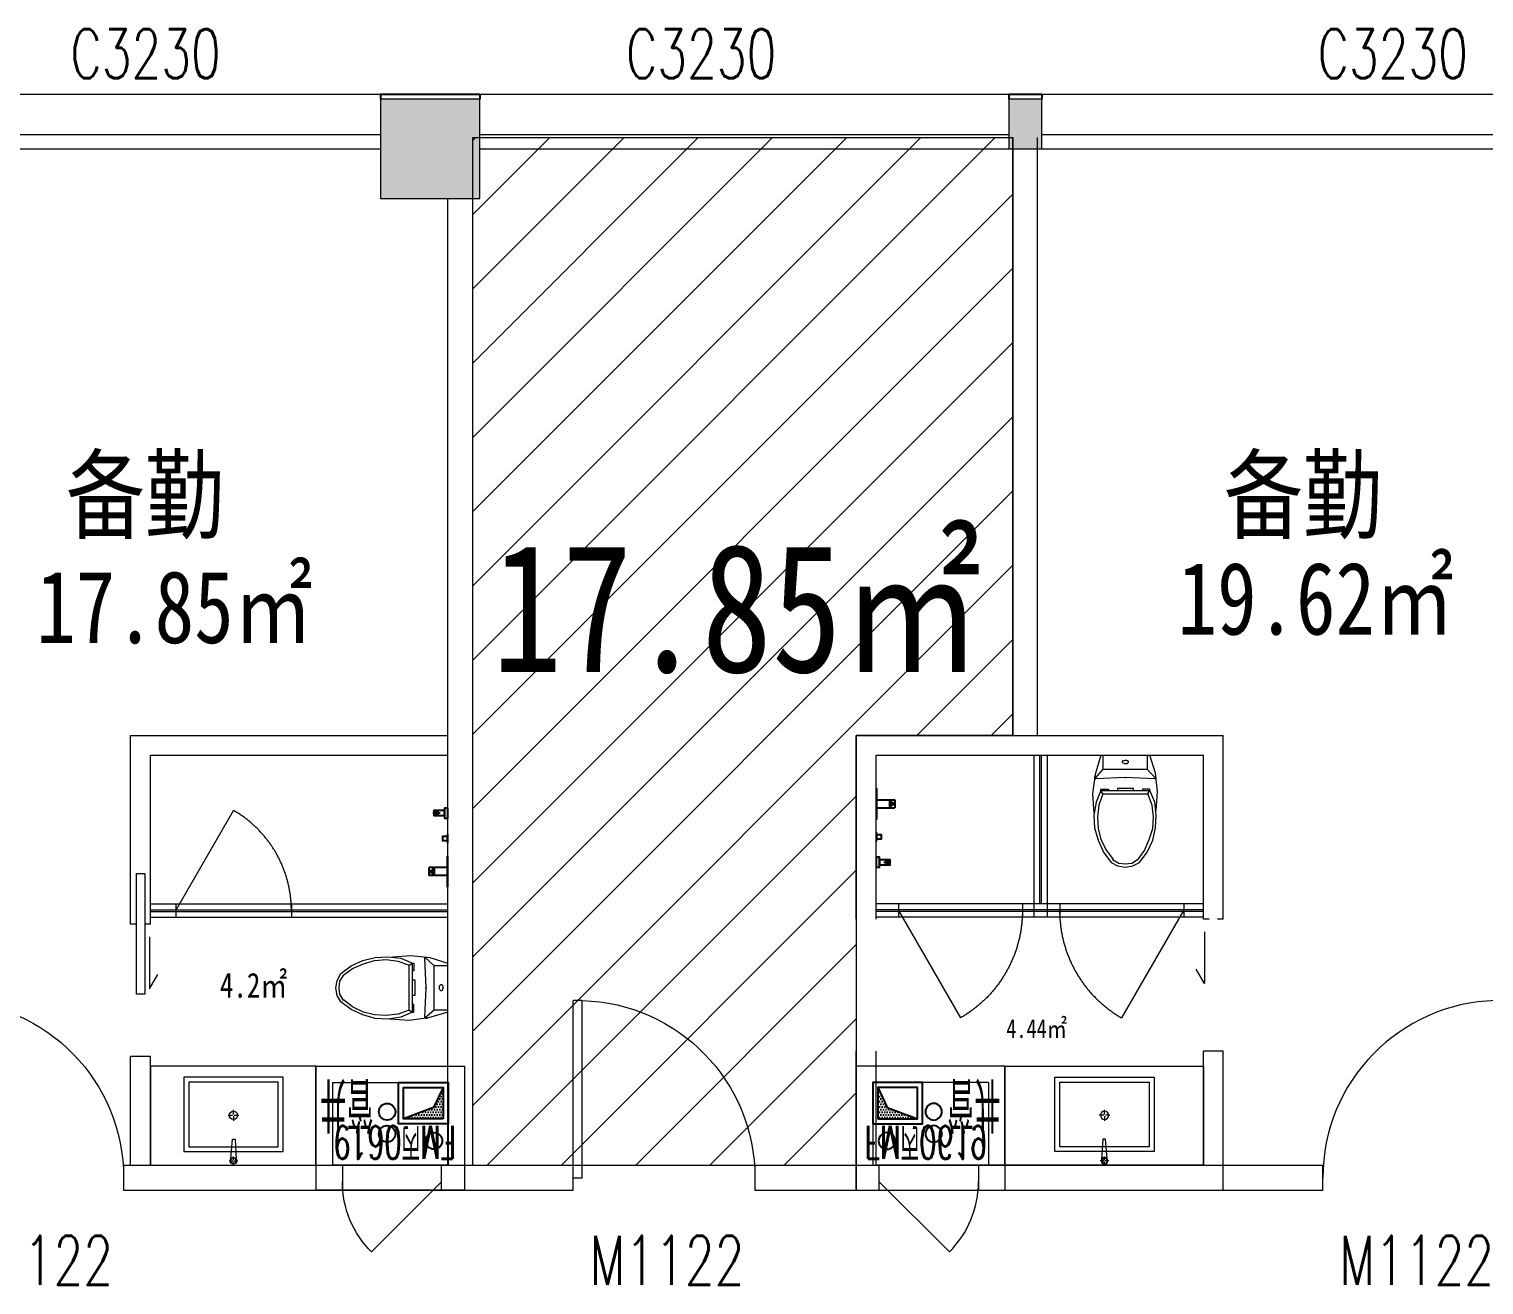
# Model space of a CAD drawing. Header units: millimetres. Extents: x 164760 to 3716174, y -1766400 to 11969.
# Drawn here: x 3560651 to 3569451, y -1511044 to -1503447 of the extents above; entities that cross this region are included whole.
import ezdxf

# ---------------------------------------------------------------- set-up
doc = ezdxf.new("R2010")
doc.units = ezdxf.units.MM
doc.header["$LTSCALE"] = 1000
doc.set_wipeout_variables(frame=1)
doc.linetypes.add('DOT', pattern=[0.2, 0.1, -0.1])
doc.linetypes.add('HIDDEN', pattern=[0.375, 0.25, -0.125, 0, 0])
doc.layers.get('0').update_dxf_attribs({"color": 253, "linetype": 'CONTINUOUS'})
for name, color, linetype, lineweight in [('COLUMN', 253, 'CONTINUOUS', 0), ('DOOR【门】', 253, 'CONTINUOUS', 0), ('FF-Door【门】', 253, 'CONTINUOUS', 0), ('FF-FIXT【洁具】', 253, 'CONTINUOUS', 0), ('FF-FURN【成品家私】', 253, 'CONTINUOUS', 0), ('FF-Win【窗】', 253, 'CONTINUOUS', 0), ('MK【门槛线】', 253, 'CONTINUOUS', 0), ('PUB_HATCH', 253, 'CONTINUOUS', 0), ('RC-Modelling【天花造型】', 253, 'CONTINUOUS', 0), ('RC-Text【天花文字】', 253, 'CONTINUOUS', 0), ('TXT【平面空间文字】', 253, 'CONTINUOUS', 0), ('WALL', 253, 'CONTINUOUS', 0), ('Wall【墙体】', 253, 'CONTINUOUS', 0), ('Wall【新建墙】', 253, 'CONTINUOUS', 0), ('WINDOW', 253, 'CONTINUOUS', 0), ('Xline【辅助线】', 253, 'CONTINUOUS', 0)]:
    doc.layers.add(name, color=color, linetype=linetype, lineweight=lineweight)
for name, color, linetype in [('DIM_LEAD', 253, 'CONTINUOUS'), ('FC-Text Annotation', 253, 'CONTINUOUS'), ('FF-FIXT', 253, 'CONTINUOUS'), ('PUB_TEXT', 253, 'CONTINUOUS'), ('SURFACE', 253, 'CONTINUOUS'), ('VPIPE-污水', 253, 'CONTINUOUS'), ('VPIPE-热给水', 253, 'CONTINUOUS'), ('VPIPE-给水', 253, 'CONTINUOUS'), ('WINDOW_TEXT', 253, 'CONTINUOUS'), ('填充', 253, 'CONTINUOUS'), ('洁具', 253, 'CONTINUOUS'), ('风道（排气道）', 253, 'CONTINUOUS')]:
    doc.layers.add(name, color=color, linetype=linetype)
doc.styles.add('-宋体', font='', dxfattribs={"width": 0.8})
doc.styles.add('_TCH_WINDOW', font='SIMPLEX', dxfattribs={"bigfont": 'GBCBIG'})
doc.styles.get("Standard").update_dxf_attribs({"font": 'GBENOR', "bigfont": 'GBCBIG'})
doc.styles.add('SUN', font='romans.shx', dxfattribs={"width": 0.8, "bigfont": 'hzdx.shx'})
doc.styles.add('宋体', font='', dxfattribs={"width": 0.7})
doc.styles.add('文字', font='')
doc.styles.get('-宋体').set_extended_font_data('SimSun')
doc.styles.get('宋体').set_extended_font_data('SimSun')
doc.styles.get('文字').set_extended_font_data('SimSun')

# ---------------------------------------------------------------- blocks, each defined once
blk = doc.blocks.new('$WINLIB2D$00000004')
for p, q in [((-0.5, 0.5), (0.5, 0.5)), ((-0.5, 0.5), (-0.5, -0.5)), ((0.5, -0.5), (0.5, 0.5)), ((-0.5, 0.2405796575893152), (0.5, 0.2405796575893152)), ((-0.5, -0.5), (0.5, -0.5))]:
    blk.add_line(p, q)
blk = doc.blocks.new('海龙_0918165925')
at = {"layer": 'PUB_HATCH'}
for points in [[(32099.99999999954, -600.0000000111758), (32699.99999999953, -600.0000000111758), (32699.99999999953, -1.11758709e-08), (32099.99999999954, -1.11758709e-08)], [(35899.99999991059, -300.0000000069849), (36099.99999991059, -300.0000000069849), (36099.99999991059, -2.28174031e-08), (35899.99999991059, -2.28174031e-08)]]:
    blk.add_hatch(color=256, dxfattribs=at).paths.add_polyline_path(points)
at = {"layer": 'COLUMN'}
for p, q in [((32699.99999999953, -1.11758709e-08), (32099.99999999954, -1.11758709e-08)), ((32099.9999999106, -300.0000016822014), (32099.99999999954, -600.0000000111758)), ((32699.99999999953, -600.0000000111758), (32699.9999999106, -300.0000000018626)), ((32099.99999999954, -600.0000000111758), (32699.99999999953, -600.0000000111758))]:
    blk.add_line(p, q, dxfattribs=at)
blk = doc.blocks.new('$DorLib2D$00000001')
for p, q in [((0.45, 0.975), (0.5000000000000002, 0.975)), ((0.45, 0), (0.45, 0.975)), ((0.5, 0), (0.5, 0.975)), ((0.5, 0), (0.45, 0))]:
    blk.add_line(p, q)
at = {"lineweight": 13}
blk.add_arc((0.475, 0), 0.975, 91.4692835813538, 180, dxfattribs=at)
blk = doc.blocks.new('PQD')
at = {"layer": '填充'}
h = blk.add_hatch(dxfattribs=at)
h.set_pattern_fill('DOTS', color=256, scale=10, style=0)
h.set_pattern_definition([(0, (0, 0), (7.9375, 15.875), [0, -15.875])])
h.paths.add_polyline_path([(517039.3606534046, 222520.7432957545), (516799.3606534047, 222520.7432957545), (516799.3606534047, 222330.7432957545), (516857.0893016653, 222450.5852683169)])
blk.add_lwpolyline([(516799.3606534047, 222330.7432957545), (516857.0893016653, 222450.5852683169), (517039.3606534046, 222520.7432957545)], dxfattribs=at)
at = {"layer": '风道（排气道）'}
for points in [[(516769.3606534046, 222550.7432957545), (517069.3606534046, 222550.7432957545), (517069.3606534046, 222300.7432957546), (516769.3606534046, 222300.7432957546)], [(516799.3606534047, 222520.7432957545), (517039.3606534046, 222520.7432957545), (517039.3606534046, 222330.7432957545), (516799.3606534047, 222330.7432957545)]]:
    blk.add_lwpolyline(points, close=True, dxfattribs=at)
blk = doc.blocks.new('$DorLib2D$00000114')
at = {"color": 0}
blk.add_line((0.4999999999999965, 3.6e-15), (-0.2071067811864751, 0.7071067811864858), dxfattribs=at)
blk.add_arc((0.5000000000013856, -1.1546e-12), 1.000000000001696, 135, 180, dxfattribs=at)
blk = doc.blocks.new('ZL_08130967')
at = {"layer": 'WINDOW'}
for p, q in [((-300.0000002686866, -374.2640686905361), (300.000000268803, -374.2640686906525)), ((-300.0000002686866, -374.2640686905361), (-300.0000002686866, -524.2640686903324)), ((300.000000268803, -524.2640686906525), (300.000000268803, -374.2640686906526)), ((-300.000000268803, -524.2640686906525), (300.000000268803, -524.2640686906525))]:
    blk.add_line(p, q, dxfattribs=at)
at = {"layer": 'WINDOW', "xscale": -600, "yscale": 600, "zscale": -600}
blk.add_blockref('$DorLib2D$00000114', (2.594897524e-07, -424.2640687119565), dxfattribs=at)
blk = doc.blocks.new('ZL_08155714')
at = {"layer": 'VPIPE-污水'}
blk.add_circle((-129.1592930657789, -712.0164852384477), 50, dxfattribs=at)
at = {"layer": 'VPIPE-热给水'}
blk.add_circle((153.8974417122081, -888.4944701527711), 50, dxfattribs=at)
at = {"layer": 'VPIPE-给水'}
blk.add_circle((153.8974417112767, -754.4488298522773), 50, dxfattribs=at)
at = {"layer": 'WALL'}
for p, q in [((-314.6437028925866, -1164.930908717448), (-314.6437028953806, -414.930906051537)), ((-314.6437028953806, -414.930906051537), (585.3562970589846, -414.9309060524683)), ((585.3562970589846, -1164.930908717215), (585.3562970589846, -414.9309060524683)), ((-214.64370288793, -1064.930908736074), (-214.6437028869986, -564.9309060706291)), ((-214.6437028869986, -564.9309060706291), (485.356297058519, -564.9309060713276)), ((485.356297058519, -1064.930908717681), (485.356297058519, -564.9309060713276)), ((485.356297058519, -1064.930908717681), (-214.6437028902583, -1064.930908714421)), ((585.3562970589846, -1164.930908717215), (-314.6437028925866, -1164.930908717448))]:
    blk.add_line(p, q, dxfattribs=at)
at = {"layer": 'WINDOW'}
for p, q in [((-175.1417361088097, -414.9309060522354), (424.8582644285634, -414.9309060522354)), ((-175.1417361088097, -414.9309060522354), (-175.1417361088097, -564.9309060520026)), ((424.8582644285634, -564.9309060522354), (424.8582644285634, -414.9309060522354)), ((-175.1417361088097, -564.9309060522354), (424.8582644285634, -564.9309060522354))]:
    blk.add_line(p, q, dxfattribs=at)
at = {"layer": 'DOOR【门】', "rotation": 359.9999999999407}
blk.add_blockref('ZL_08130967', (124.8582641605362, -40.66683738032679), dxfattribs=at)
at = {"layer": '洁具'}
blk.add_blockref('PQD', (-516984.0043562921, -223365.674204469), dxfattribs=at)
at = {"layer": 'TXT【平面空间文字】', "color": 3, "ltscale": 100, "style": 'SUN', "width": 0.6}
blk.add_text('FM丙0619', height=200, dxfattribs=at).set_placement((-262.7201560644175, -802.7310877612123, 8.09054457e-08))
at = {"layer": 'TXT【平面空间文字】', "width": 0.75}
blk.add_text('管井', height=300, dxfattribs=at).set_placement((236.4133385177701, -1085.331863474101))
blk = doc.blocks.new('A$C5D954283')
at = {"color": 8}
for p, q in [((1.164153e-10, 532.1264297300949), (1.164153e-10, 509.5472297300585)), ((-4.032000000006519, 505.5152297301683), (-26.20799999998417, 505.5152297301683)), ((1.164153e-10, 501.4832297300454), (1.164153e-10, 478.5008297301828)), ((25.80480000015814, 505.5152297301683), (4.032000000006519, 505.5152297301683)), ((-5.039999999920837, 230.0399999998044), (-32.7599999998929, 230.0399999998044)), ((1.164153e-10, 235.0799999996088), (1.164153e-10, 263.807999999728)), ((1.164153e-10, 225), (1.164153e-10, 196.2719999998808)), ((32.25600000005215, 230.0399999998044), (5.040000000037252, 230.0399999998044))]:
    blk.add_line(p, q, dxfattribs=at)
at = {"color": 0, "linetype": 'Continuous'}
for p, q in [((-11.15956800000276, 374.2569191276562), (-17.54950176004786, 495.4865680530201)), ((15.14995655568782, 492.2146877725608), (4.840431999997235, 374.2569191276562)), ((4.840431999997235, 374.2569191276562), (-11.15956799988635, 374.2569191276562))]:
    blk.add_line(p, q, dxfattribs=at)
blk.add_lwpolyline([(300, 0), (300, 450), (-300, 450), (-300, 0)], close=True, dxfattribs=at)
at = {"color": 8, "ltscale": 1000, "const_width": 0.448}
blk.add_lwpolyline([(1.164153e-10, 505.7392297300975, -1), (1.164153e-10, 505.2912297302391, -1)], format="xyb", close=True, dxfattribs=at)
at = {"color": 8}
blk.add_lwpolyline([(270, 30), (270.0000000001164, 420), (-270, 420), (-270, 30)], close=True, dxfattribs=at)
at = {"color": 8, "const_width": 0.8399999999999997}
blk.add_lwpolyline([(0.1400000000139698, 230.4599999999628, -0.9999999999999998), (0.1400000000139698, 229.6199999998789, -0.9999999999999998)], format="xyb", close=True, dxfattribs=at)
at = {"color": 0, "linetype": 'Continuous'}
blk.add_circle((1.164153e-10, 505.5152297301683), 20.16, dxfattribs=at)
at = {"color": 8}
for centre, radius in [((0.2651944293174893, 505.7008297301363), 16.25438224187546), ((1.164153e-10, 230.0399999998044), 25.2)]:
    blk.add_circle(centre, radius, dxfattribs=at)
blk = doc.blocks.new('A$C78EA0098')
at = {"color": 33, "linetype": 'Continuous'}
for p, q in [((47.00000128359533, 353.7500000006403), (90.00000128336251, 353.7500000006403)), ((68.50000128359534, 375.2500000005239), (68.50000128359534, 332.2500000007567))]:
    blk.add_line(p, q, dxfattribs=at)
for p, q in [((4.999999124091118, 24.99999973730883, 9.256461575e-07), (81.00000097975135, 24.99999973725062, 9.256461575e-07)), ((81.00000097951852, -25.00000026274938, 3.560162716e-07), (81.00000097951852, 24.99999973725062, 3.560162716e-07)), ((81.00000097951852, 19.99999973730882, 9.256461575e-07), (87.98346753581427, 19.99999973725062, 9.256461575e-07)), ((84.0000009795185, 24.99999973725062, 9.256461575e-07), (114.0000009795185, 24.99999973725062, 9.256461575e-07)), ((84.0000009795185, 19.99999973730882, 3.560162716e-07), (84.0000009795185, 24.99999973725062, 3.560162716e-07)), ((114.0000009795185, -25.00000026274938, -2.136136142e-07), (114.0000009795185, 24.99999973725062, 3.560162716e-07)), ((4.999999124091118, -25.00000026274938, 3.560162716e-07), (81.00000097951852, -25.00000026274938, 3.560162716e-07)), ((81.00000097951852, -20.00000026274938, 3.560162716e-07), (87.98346753581427, -20.00000026274938, 3.560162716e-07)), ((84.0000009795185, -25.00000026274938, 3.560162716e-07), (84.0000009795185, -20.00000026274938, 3.560162716e-07)), ((84.00000097975135, -25.00000026274938, 3.560162716e-07), (114.0000009795185, -25.00000026274938, 3.560162716e-07))]:
    blk.add_line(p, q)
for points in [[(1.4293473214e-06, 383.7500000006403), (20.00000113737769, 383.7500000006403), (20.00000113737769, 323.7500000006403), (1.4293473214e-06, 323.7500000006403)], [(20.00000113737769, 368.7500000006403), (85.00000121048652, 368.7500000006403), (85.00000121048652, 338.7500000006403), (20.00000113737769, 338.7500000006403)], [(6.619375199e-07, 226.0000000006403), (3.000000408617779, 226.0000000006403), (3.000000408617779, 174.0000000006403), (6.619375199e-07, 174.0000000006403)], [(3.000000408617779, 212.5000000006403), (33.50000047450885, 212.5000000006403), (33.50000047450885, 187.5000000006403), (3.000000408617779, 187.5000000006403)], [(0, 90), (4.999999124091118, 90), (4.999999124091118, -90), (0, -90)]]:
    blk.add_lwpolyline(points, close=True)
for centre, radius in [((68.50000128359534, 353.7500000006403), 11.49999999988358), ((104.0000009795185, -2.62807589e-07, 7.12013287e-08), 5)]:
    blk.add_circle(centre, radius, dxfattribs=at)
blk.add_arc((57.75000097928568, -2.627493814e-07, 9.256461575e-07), 36.2500000002529, 316.397181032414, 43.60281896758604)
blk = doc.blocks.new('ZL_08127082')
at = {"layer": 'FF-FIXT【洁具】'}
for p, q in [((-184.0723225633846, -108.7700514605967), (-150.6046904385439, 0)), ((146.4211623065057, 0), (-150.6046904385439, 0)), ((-133.8707755542127, 0), (-133.8707755542127, -83.66927795595257)), ((133.8707755542127, 0), (133.8707755542127, -83.66927795595257)), ((146.4211623065057, 0), (179.8888932532863, -117.1369100807933)), ((-133.8707755542127, -83.66927795595257), (-184.0723225633846, -138.0542542752809)), ((133.8707755542127, -83.66927795595257), (-133.8707755542127, -83.66927795595257)), ((-20.91729478345951, -37.65116025687894), (-16.73386547336122, -33.46773094678065)), ((-20.91729478345951, -41.83458956703543), (-20.91729478345951, -37.65116025687894)), ((-16.73386547336122, -46.01811769907363), (-20.91729478345951, -41.83458956703543)), ((-16.73386547336122, -33.46773094678065), (-12.55043616326293, -33.46773094678065)), ((-12.55043616326293, -50.20154700923012), (-16.73386547336122, -46.01811769907363)), ((-12.55043616326293, -33.46773094678065), (-4.18347872106824, -29.28420281474246)), ((4.18347872106824, -50.20154700923012), (-12.55043616326293, -50.20154700923012)), ((-4.18347872106824, -29.28420281474246), (4.18347872106824, -33.46773094678065)), ((4.18347872106824, -33.46773094678065), (12.55033734132303, -33.46773094678065)), ((12.55033734132303, -46.01811769907363), (4.18347872106824, -50.20154700923012)), ((12.55033734132303, -33.46773094678065), (16.73386547336122, -37.65116025687894)), ((16.73386547336122, -41.83458956703543), (12.55033734132303, -46.01811769907363)), ((16.73386547336122, -37.65116025687894), (16.73386547336122, -41.83458956703543)), ((133.8707755542127, -83.66927795595257), (179.8888932532863, -138.0542542752809)), ((-196.6227093156776, -221.7235322312918), (-184.0723225633846, -108.7700514605967)), ((-179.8888932532863, -142.2376835854375), (-4.94109699503e-05, -133.8708249651827)), ((-4.94109699503e-05, -133.8708249651827), (-4.94109699503e-05, -138.0542542752809)), ((-4.94109699503e-05, -133.8708249651827), (175.7053651212482, -142.2376835854375)), ((184.0723225634429, -133.8708249651827), (175.7053651212482, -142.2376835854375)), ((179.8888932532863, -117.1369100807933), (196.6227093157358, -234.2739189835847)), ((184.0723225634429, -125.503867522988), (184.0723225634429, -133.8708249651827)), ((-188.255850695481, -334.6770130019868), (-196.6227093156776, -221.7235322312918)), ((-179.8888932532863, -284.4754659928149), (-150.6046904385439, -213.3565747890971)), ((-163.1550771908951, -301.2092820552061), (-138.0543036862509, -234.2739189835847)), ((-150.6046904385439, -204.9896173469024), (-104.5865727394703, -204.9896173469024)), ((-150.6046904385439, -213.3565747890971), (-150.6046904385439, -204.9896173469024)), ((-138.0543036862509, -234.2739189835847), (-150.6046904385439, -213.3565747890971)), ((146.4211623065057, -213.3565747890971), (-150.6046904385439, -213.3565747890971)), ((133.8707755542127, -234.2739189835847), (-138.0543036862509, -234.2739189835847)), ((-104.5865727394703, -204.9896173469024), (-104.5865727394703, -213.3565747890971)), ((-50.20159642014187, -213.3565747890971), (-50.20159642014187, -200.8061880368041)), ((-50.20159642014187, -200.8061880368041), (46.01806828810367, -200.8061880368041)), ((46.01806828810367, -213.3565747890971), (-50.20159642014187, -213.3565747890971)), ((46.01806828810367, -200.8061880368041), (46.01806828810367, -213.3565747890971)), ((100.4030446074321, -204.9896173469024), (100.4030446074321, -213.3565747890971)), ((146.4211623065057, -204.9896173469024), (100.4030446074321, -204.9896173469024)), ((133.8707755542127, -234.2739189835847), (146.4211623065057, -213.3565747890971)), ((133.8707755542127, -234.2739189835847), (158.9715490588569, -301.2092820552061)), ((146.4211623065057, -213.3565747890971), (146.4211623065057, -204.9896173469024)), ((146.4211623065057, -213.3565747890971), (175.7053651212482, -284.4754659928149)), ((196.6227093157358, -234.2739189835847), (188.2557518735411, -351.4108290644363)), ((-188.255850695481, -363.9612158167292), (-179.8888932532863, -284.4754659928149)), ((-171.5219358111499, -372.3281732589239), (-163.1550771908951, -301.2092820552061)), ((158.9715490588569, -301.2092820552061), (167.3385065010516, -372.3281732589239)), ((175.7053651212482, -284.4754659928149), (188.2557518735411, -363.9612158167292)), ((-184.0723225633846, -439.2635363305453), (-188.255850695481, -363.9612158167292)), ((-167.3385065009934, -514.5658568443614), (-184.0723225633846, -439.2635363305453)), ((-167.3385065009934, -443.4469656406435), (-171.5219358111499, -372.3281732589239)), ((167.3385065010516, -372.3281732589239), (163.1549783689552, -443.4469656406435)), ((184.0723225634429, -439.2635363305453), (163.1549783689552, -514.5658568443614)), ((188.2557518735411, -363.9612158167292), (184.0723225634429, -439.2635363305453)), ((-146.4211623065057, -510.3824275342049), (-167.3385065009934, -443.4469656406435)), ((-133.8707755542127, -585.684748048021), (-167.3385065009934, -514.5658568443614)), ((-117.1369594918215, -577.3177906058263), (-146.4211623065057, -510.3824275342049)), ((146.4211623065057, -510.3824275342049), (112.9534313597833, -577.3177906058263)), ((163.1549783689552, -514.5658568443614), (129.6873462441144, -585.684748048021)), ((163.1549783689552, -443.4469656406435), (146.4211623065057, -510.3824275342049)), ((-87.85275667707901, -648.436681809544), (-133.8707755542127, -585.684748048021)), ((-75.30236992478603, -635.8862950572511), (-117.1369594918215, -577.3177906058263)), ((112.9534313597833, -577.3177906058263), (71.11884179274784, -631.7027669251547)), ((129.6873462441144, -585.684748048021), (83.66922854504082, -648.436681809544)), ((-46.01806828810367, -669.3539271820919), (-87.85275667707901, -648.436681809544)), ((-41.83463897800538, -652.6201111196423), (-75.30236992478603, -631.7027669251547)), ((-4.94109699503e-05, -677.7208846242283), (-46.01806828810367, -669.3539271820919)), ((-4.94109699503e-05, -656.8035404297407), (-41.83463897800538, -652.6201111196423)), ((37.6511108459672, -652.6201111196423), (-4.94109699503e-05, -656.8035404297407)), ((46.01806828810367, -669.3539271820919), (-4.94109699503e-05, -677.7208846242283)), ((75.30227110284613, -631.7027669251547), (37.6511108459672, -652.6201111196423)), ((83.66922854504082, -648.436681809544), (46.01806828810367, -669.3539271820919))]:
    blk.add_line(p, q, dxfattribs=at)
blk = doc.blocks.new('ZL_08123655')
at = {"layer": 'FF-FIXT【洁具】'}
for p, q in [((-184.0723225633846, -138.0542542752809), (-188.255850695481, -129.6872968331445)), ((-179.8888932532863, -142.2376835854375), (-184.0723225633846, -138.0542542752809))]:
    blk.add_line(p, q, dxfattribs=at)
at = {"layer": 'DIM_LEAD'}
blk.add_blockref('ZL_08127082', (0, 0), dxfattribs=at)
blk = doc.blocks.new('DOORBLK101')
at = {"layer": 'FF-Door【门】'}
blk.add_line((-0.5, 0), (2e-16, 0.8660254037844385), dxfattribs=at)
at = {"layer": 'FF-Door【门】', "color": 8, "linetype": 'HIDDEN', "ltscale": 15}
blk.add_arc((-0.5, 0), 1, 0, 60, dxfattribs=at)
blk = doc.blocks.new('海龙_0926162936')
at = {"layer": 'Xline【辅助线】'}
h = blk.add_hatch(dxfattribs=at)
h.set_pattern_fill('ANSI31', color=1, scale=100)
h.set_pattern_definition([(45, (30572.10887942882, -59126.97269450477), (-224.5064030267288, 224.5064030267288), [])])
h.paths.add_polyline_path([(35875.10336005967, -686.0289070324505), (35850.10956685013, -686.0289070322178), (32607.53614402842, -686.0289070408326), (32607.5424200939, -6903.7540230765), (34927.6106570852, -6903.751681239111), (34927.61065708194, -4302.353481360711), (35875.10330797825, -4302.353495006217)])
at = {"layer": 'FF-FURN【成品家私】', "color": 1}
blk.add_lwpolyline([(30623.59459802881, -5868.610649083974), (30573.59459802881, -5868.610649083974), (30573.59459802881, -5138.610649083974), (30623.59459802881, -5138.610649083974)], close=True, dxfattribs=at)
for points in [[(30652.19602289703, -5521.465576333925), (30652.19602289703, -5835.738635806134), (30703.00840793922, -5748.708835846279)], [(37033.89967250498, -5489.810868937522), (37033.89967250498, -5804.083928409731), (36983.08728746278, -5717.054128449876)]]:
    blk.add_lwpolyline(points, dxfattribs=at)
at = {"layer": 'MK【门槛线】', "color": 1}
for p, q in [((36004.00109181879, -5402.351965295384), (36004.00109181786, -4422.35196769447)), ((36084.00109181786, -5402.351965294452), (36084.00109181693, -4422.351967805997)), ((30658.59460550035, -5322.351972682168), (32454.43167995894, -5322.351972681936)), ((30810.84951433027, -5322.351972681936), (30810.84951433027, -5402.351972681936)), ((31510.84951433027, -5322.351972681936), (31510.84951433027, -5402.351972681936)), ((37027.50108990213, -5322.351965295151), (35047.50108997384, -5322.351965296315)), ((35182.86272047227, -5322.351965294918), (35182.86272047181, -5402.351965294685)), ((35932.86272047227, -5322.351965295617), (35932.86272047181, -5402.351965295384)), ((36159.04442084581, -5322.351965295617), (36159.04442084581, -5402.351965295384)), ((36909.04442084581, -5322.351965294918), (36909.04442084581, -5402.351965294685)), ((30658.59460549988, -5402.351972681936), (32454.43168004602, -5402.351972681936)), ((37027.50108990259, -5402.351965294452), (35047.50108997431, -5402.351965296315))]:
    blk.add_line(p, q, dxfattribs=at)
at = {"layer": 'RC-Text【天花文字】', "color": 1}
blk.add_lwpolyline([(32607.54242005339, -6903.713679376058), (32607.53614399023, -685.9909051773138), (35850.10956681194, -685.990905168699), (35875.10336002149, -685.9909051689319), (35875.10330794007, -4302.315493142698), (34927.61065704375, -4302.315479497192), (34927.61065704701, -6903.713679375593), (34927.61065704701, -6903.713679375593), (32607.54242005572, -6903.716021212982)], dxfattribs=at)
at = {"layer": 'SURFACE', "color": 1}
for p, q in [((32049.99999996601, -423.750001673121), (32049.99999996601, -453.7500016677658)), ((32049.99999996601, -423.750001673121), (32349.99999999954, -423.7500016677659)), ((32350, -423.7499999969732), (32649.99999996601, -423.7500000086147)), ((32649.99999996601, -423.7500000086147), (32649.99999996601, -453.7499999969732)), ((35849.99999996601, -423.7500000086147), (35849.99999996601, -453.7499999969732)), ((35849.99999996601, -423.7500000086147), (36049.99999996601, -423.7500000086147)), ((36049.99999996601, -423.7500000086147), (36049.99999996601, -453.7499999969732))]:
    blk.add_line(p, q, dxfattribs=at)
at = {"layer": 'Wall【墙体】', "color": 1}
for p, q in [((36049.9999999106, -453.7500000086147), (35849.9999999106, -453.7500000086147)), ((35849.9999999106, -453.7500000086147), (35849.9999999106, -753.7499999927823)), ((36049.9999999106, -753.7499999927823), (36049.9999999106, -453.7500000086147)), ((35874.99378858274, -4303.490339952054), (35874.99378901208, -686.0270552013535)), ((36024.99378858321, -4303.490339952054), (36024.99378901255, -686.0270552011207)), ((35849.9999999106, -753.7499999927823), (36049.9999999106, -753.7499999927823)), ((32457.43380013481, -6903.750294061843), (32457.42233636649, -1056.786379017634)), ((32607.43380013434, -6903.749999966473), (32607.42233636603, -1056.786084922263)), ((33214.85641844617, -7053.749999963677), (33214.85641844617, -6903.74999996624)), ((37749.99999978207, -6903.749999966007), (34312.23082680116, -6903.749999966007)), ((34314.85641803918, -6903.74999996624), (34314.85641803918, -7053.749999963677)), ((37027.50108990259, -6902.611642932753), (35047.50108997477, -6902.611642932753)), ((37749.99999978207, -7053.749999963446), (37749.99999978207, -6903.749999966007)), ((34314.85641803965, -7053.749999963911), (37749.99999978207, -7053.749999963446))]:
    blk.add_line(p, q, dxfattribs=at)
at = {"layer": 'Wall【新建墙】', "color": 1}
for p, q in [((30538.59460549988, -5445.150081920903), (30538.59460549988, -4302.351972691715)), ((30538.59460549988, -4302.351972691715), (32457.43168464489, -4302.351972691715)), ((34927.50109009817, -5413.495342324022), (34927.5010902076, -4302.35197066958)), ((37147.50110484427, -5413.495374535676), (37147.50111809745, -4302.351970678894)), ((30658.59460549988, -5445.150081920903), (30658.59460549988, -4422.351972691714)), ((30658.59460549988, -4422.351972691714), (32457.43168464489, -4422.351972691714)), ((35047.50109246699, -4422.351965296314), (37027.50108990167, -4422.351969060023)), ((35047.50108997384, -5413.495342335198), (35047.50108997384, -4422.351969330572)), ((37027.50108990213, -5413.495374524501), (37027.50108990167, -4422.351969060023)), ((30573.59459802881, -5445.150081920903), (30538.59460549988, -5445.150081920903)), ((30658.59460549988, -5445.150081920903), (30623.59459802881, -5445.150081920903)), ((37062.5010973732, -5413.49537452776), (37027.50108990213, -5413.495374524501)), ((37147.50110484427, -5413.495374535676), (37112.5010973732, -5413.495374532416)), ((30538.59460549988, -6902.611646489472), (30538.59460549988, -6245.150081920903)), ((30658.59460549988, -6245.150081920903), (30538.59460549988, -6245.150081920903)), ((30658.59460549988, -6902.611646489472), (30658.59460549988, -6245.150081920903)), ((34927.50108993659, -7052.611642930656), (34927.50109002274, -6213.495342324023)), ((35047.50108997477, -6902.611642932753), (35047.50108997477, -6213.495342335198)), ((37027.50108990259, -6902.611642932753), (37027.50108990213, -6213.495342586888)), ((37147.50109571405, -6213.495374535676), (37027.50109508168, -6213.495374524501)), ((37147.50108533679, -7052.611642930191), (37147.50109571405, -6213.495374535676)), ((30495.92095448403, -6903.74999996624), (30495.92095448403, -7053.749999963677)), ((33214.85641844617, -6903.749999966473), (30495.92932036938, -6903.74999996624)), ((30495.92932036938, -6903.74999996624), (30495.92932036938, -7053.749999963677)), ((30495.92932036938, -7053.749999963677), (33214.85641844617, -7053.749999963677)), ((34927.50108993659, -7052.611642930656), (37147.50108533679, -7052.611642930191))]:
    blk.add_line(p, q, dxfattribs=at)
blk.add_lwpolyline([(34927.5010902076, -4302.35197066958), (37147.50111809745, -4302.352002641419)], dxfattribs=at)
at = {"layer": 'WINDOW', "color": 1, "linetype": 'Continuous'}
for p, q in [((36039.00109181739, -5322.351965295849), (36039.00109181739, -4422.351967743365)), ((36049.00109181739, -5322.351965295384), (36049.00109181693, -4422.351967757101)), ((30658.59460549988, -5357.351972681703), (32454.43167995894, -5357.351972681936)), ((30658.59460549988, -5367.351972681936), (32454.43168004602, -5367.351972681936)), ((37027.50108990213, -5357.351965295151), (35047.50108997431, -5357.351965296315)), ((37027.50108990259, -5367.351965294918), (35047.50108997431, -5367.351965296315))]:
    blk.add_line(p, q, dxfattribs=at)
at = {"color": 1, "xscale": 700, "yscale": 700, "zscale": 700}
blk.add_blockref('DOORBLK101', (31160.84951433027, -5362.351972681936), dxfattribs=at)
at = {"color": 1, "yscale": 750, "zscale": 750}
for p, xscale, rotation in [((35557.86272047181, -5362.351965297479), -750, 180.0000000000119), ((36532.97699458013, -5362.351965294452), 750, 179.9999999999881)]:
    blk.add_blockref('DOORBLK101', p, dxfattribs=dict(at, xscale=xscale, rotation=rotation))
at = {"layer": 'COLUMN', "color": 1}
blk.add_blockref('海龙_0918165925', (-50, -453.7499999857973), dxfattribs=at)
at = {"layer": 'DIM_LEAD', "color": 1, "xscale": -1}
blk.add_blockref('ZL_08123655', (36553.78213337762, -4422.351968369679), dxfattribs=at)
at = {"layer": 'DIM_LEAD', "color": 1, "rotation": 270}
blk.add_blockref('ZL_08123655', (32457.43168486189, -5830.515674435534), dxfattribs=at)
at = {"layer": 'FF-Door【门】', "color": 1}
ref = blk.add_blockref('$DorLib2D$00000001', (29945.92095455248, -6978.74999996461), dxfattribs=dict(at, xscale=-1100, yscale=1100, zscale=-1100))
ref.add_attrib('A', 'M1122', (29495.91989359213, -7626.532839084743), dxfattribs={"layer": 'WINDOW_TEXT', "height": 297.5, "style": '_TCH_WINDOW', "width": 0.7058823529411766})
ref = blk.add_blockref('$DorLib2D$00000001', (29945.92095448403, -6978.749999966473), dxfattribs=dict(at, xscale=-1100, yscale=1100, zscale=-1100))
ref.add_attrib('A', 'M1122', (29495.91989352321, -7626.532839086606), dxfattribs={"layer": 'WINDOW_TEXT', "height": 297.5, "style": '_TCH_WINDOW', "width": 0.7058823529411766})
ref = blk.add_blockref('$DorLib2D$00000001', (33764.85641828412, -6978.749999966473), dxfattribs=dict(at, xscale=-1100, yscale=1100, zscale=-1100))
ref.add_attrib('A', 'M1122', (33314.85535732331, -7626.532839086606), dxfattribs={"layer": 'WINDOW_TEXT', "height": 297.5, "style": '_TCH_WINDOW', "width": 0.7058823529411766})
ref = blk.add_blockref('$DorLib2D$00000001', (38299.99999996088, -6978.74999996624), dxfattribs=dict(at, xscale=1100, yscale=1100, zscale=1100))
ref.add_attrib('A', 'M1122', (37850.0010609217, -7626.532839086372), dxfattribs={"layer": 'WINDOW_TEXT', "height": 297.5, "style": '_TCH_WINDOW', "width": 0.7058823529411766})
at = {"layer": 'FF-FIXT', "color": 1, "xscale": -1}
for p, rotation in [((35047.50108997384, -4716.29387850943), 180.0000009521781), ((32457.43168466305, -5125.969992371043), 9.521580324e-07)]:
    blk.add_blockref('A$C78EA0098', p, dxfattribs=dict(at, rotation=rotation))
at = {"layer": 'FF-Win【窗】', "color": 1}
ref = blk.add_blockref('$WINLIB2D$00000004', (30450.00000000372, -588.7500016677659), dxfattribs=dict(at, xscale=3200, yscale=-330, zscale=3200))
ref.add_attrib('A', 'C3230', (30174.81383892242, -327.5000016740523), dxfattribs={"layer": 'WINDOW_TEXT', "height": 297.5, "style": '_TCH_WINDOW', "width": 0.7058823529411766})
ref = blk.add_blockref('$WINLIB2D$00000004', (34249.99999999069, -588.7499999969731), dxfattribs=dict(at, xscale=3200, yscale=-330, zscale=3200))
ref.add_attrib('A', 'C3230', (33535.18253121106, -327.5000000002328), dxfattribs={"layer": 'WINDOW_TEXT', "height": 297.5, "style": '_TCH_WINDOW', "width": 0.7058823529411766})
ref = blk.add_blockref('$WINLIB2D$00000004', (37649.99999999022, -588.7499999969731), dxfattribs=dict(at, xscale=3200, yscale=-330, zscale=3200))
ref.add_attrib('A', 'C3230', (37718.96310300147, -327.5000000360888), dxfattribs={"layer": 'WINDOW_TEXT', "height": 297.5, "style": '_TCH_WINDOW', "width": 0.7058823529411766})
at = {"layer": 'Wall【墙体】', "color": 1, "rotation": 180}
blk.add_blockref('ZL_08155714', (32243.950902557, -7467.542548982193), dxfattribs=at)
at = {"layer": 'Wall【墙体】', "color": 1, "xscale": -1, "rotation": 180}
blk.add_blockref('ZL_08155714', (35242.14479284547, -7467.542548886267), dxfattribs=at)
at = {"layer": 'FC-Text Annotation', "color": 1, "style": '文字', "width": 0.8}
for s, p in [('备勤', (30146.67462045839, -3067.368892310188)), ('备勤', (37151.97741463548, -3067.368892310188)), ('17.85㎡', (29968.10048572812, -3744.191817866173)), ('19.62㎡', (36871.83764900081, -3692.572300519329))]:
    blk.add_text(s, height=438.5811050578959, dxfattribs=at).set_placement(p)
at = {"layer": 'PUB_TEXT', "color": 1, "style": '宋体', "width": 0.8}
blk.add_text('17.85㎡', height=777.0848529511239, dxfattribs=at).set_placement((32725.44093642198, -3919.528490586905))
at = {"layer": 'RC-Text【天花文字】', "color": 1, "style": '宋体', "width": 0.8}
blk.add_text('4.44㎡', height=112.5, dxfattribs=at).set_placement((35835.29505844414, -6132.287439886248))
at = {"layer": 'TXT【平面空间文字】', "color": 1, "style": '-宋体', "width": 0.8}
blk.add_text('4.2㎡', height=150, dxfattribs=at).set_placement((31078.22782413615, -5888.48936547013))
at = {"layer": 'FF-FIXT【洁具】', "color": 1, "linetype": 'Continuous', "rotation": 180}
blk.add_blockref('A$C5D954283', (31160.21431697905, -6370.485211048042), dxfattribs=at)
at = {"layer": 'FF-FIXT【洁具】', "color": 1, "linetype": 'Continuous', "xscale": -1, "rotation": 180}
blk.add_blockref('A$C5D954283', (36429.74683109764, -6370.485213202192), dxfattribs=at)
at = {"layer": 'FF-FIXT【洁具】', "color": 1, "linetype": 'Continuous'}
for points in [[(30658.59460549988, -6902.611640778603), (31658.59460549802, -6902.611640778137), (31658.59460549802, -6302.611640773946), (30658.59460549941, -6302.611640774411)], [(37027.50108990259, -6902.611642932753), (35827.50108990446, -6902.611642932287), (35827.50108990446, -6302.611642928095), (37027.50108990306, -6302.611642928561)]]:
    blk.add_lwpolyline(points, close=True, dxfattribs=at)

msp = doc.modelspace()

# ---------------------------------------------------------------- block references
at = {"layer": 'RC-Modelling【天花造型】'}
msp.add_blockref('海龙_0926162936', (3530726.910980023, -1503417.096718103), dxfattribs=at)

doc.saveas('drawing.dxf')
